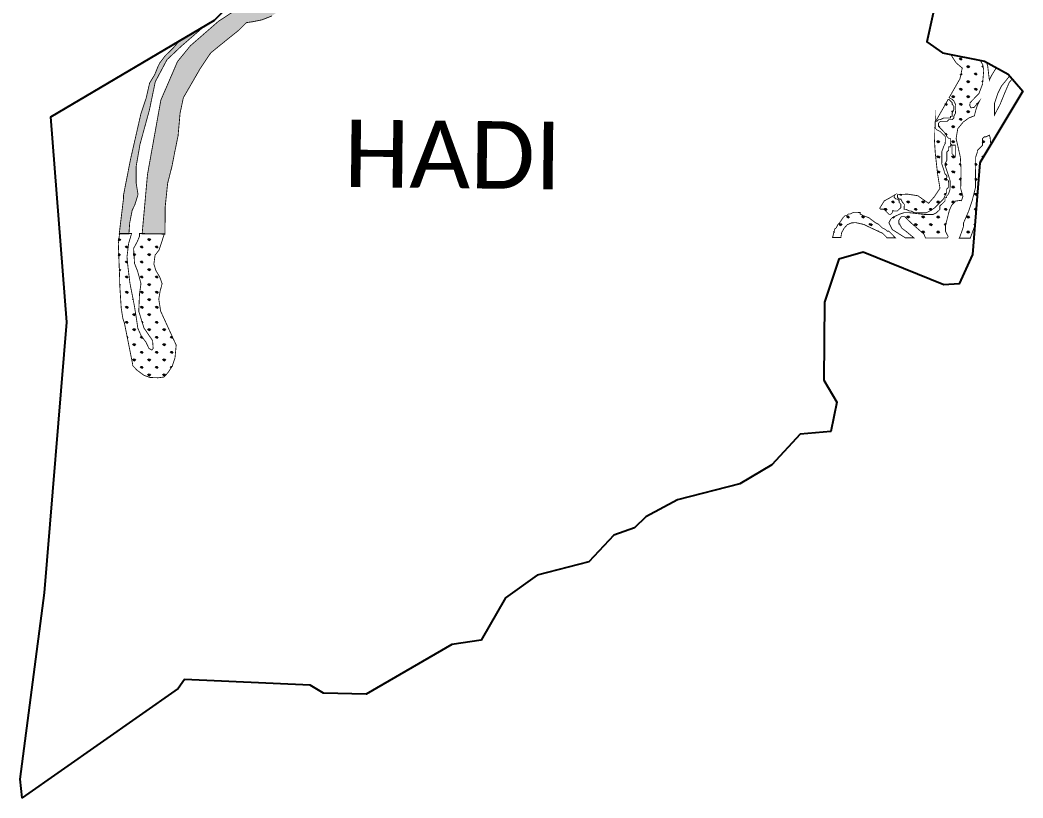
# Model space of a CAD drawing. Header units: metres. Extents: x 333687 to 338331, y 1782039 to 1791402.
# Drawn here: x 335517 to 337914, y 1782039 to 1783897 of the extents above; entities that cross this region are included whole.
import ezdxf

# ---------------------------------------------------------------- set-up
doc = ezdxf.new("R2010")
doc.units = ezdxf.units.M
doc.layers.add('MANGROOVES BUFFER ZONE', color=120, linetype='Continuous')
doc.layers.add('VILLAGE NAME', color=250, linetype='Continuous')
pattern_1 = [(90, (0, 0), (-17.96051224, 17.96051224), [4.7625, -31.15852448]), (45, (0, 0), (-17.96051224213831, 17.96051224213831), [4.7625, -20.6375]), (135, (0, 0), (-17.96051224213831, -17.9605122421383), [4.7625, -20.6375])]

msp = doc.modelspace()

# ---------------------------------------------------------------- hatches: boundary and pattern name
at = {"layer": 'MANGROOVES BUFFER ZONE'}
h = msp.add_hatch(dxfattribs=at)
h.set_pattern_fill('GRASS', color=256)
h.set_pattern_definition(pattern_1)
h.paths.add_polyline_path([(336350.2227643222, 1785020.425028708), (336445.7585584636, 1784992.858206436), (336455.8503375185, 1784995.547641926), (336456.5231424961, 1785008.32249667), (336457.8687524511, 1785035.889318942), (336475.3611645529, 1785045.974738196), (336496.2176015424, 1785045.974738196), (336518.4195745849, 1785035.216960069), (336541.9670836804, 1785021.09738758), (336547.3493756966, 1785001.598907945), (336548.0221806742, 1784979.410956653), (336570.3013814409, 1784967.057397617), (336643.6352025399, 1784926.043361728), (336693.421440641, 1784831.240399041), (336690.0574896554, 1784811.069560533), (336714.2778037285, 1784737.782154099), (336727.733533769, 1784701.474630318), (336721.0057056998, 1784690.044493319), (336701.4948786654, 1784690.044493319), (336505.713803344, 1784688.027416701), (336484.755307515, 1784699.490066778), (336455.8255064033, 1784733.780513941), (336418.8221933651, 1784781.518174721), (336398.6385613531, 1784817.15333963), (336375.1158833728, 1784896.710526004), (336360.3146172792, 1784920.243158874), (336349.5499593447, 1784925.62206602), (336308.5099642453, 1784933.018013618), (336284.9624551498, 1784943.103469038), (336264.7788231379, 1784953.861247165), (336235.1762170485, 1784946.465263401), (336188.7538560309, 1784939.069279637), (336159.1512499416, 1784939.74163851), (336148.3866659091, 1784946.465263401), (336151.7505429926, 1784963.274307546), (336169.915833974, 1784982.100428309), (336198.1729040103, 1784994.202924181), (336234.503412071, 1785002.94362569), (336282.9440402171, 1785025.131540815), (336314.5650612391, 1785027.820976306)], flags=16)
h.paths.add_polyline_path([(336227.8407656791, 1785047.500357403), (336231.2867480274, 1785037.599420028), (336228.7022427906, 1785024.685146024), (336213.1953591744, 1785014.353690655), (336189.0734088343, 1785011.340390193), (336173.1357497113, 1785015.214654311), (336149.0137993713, 1785057.401294778), (336149.0137993713, 1785071.607014265), (336152.0290062127, 1785084.521288269), (336163.2285042712, 1785095.2831893), (336181.7506686309, 1785102.170790046), (336192.0886156758, 1785100.018417073), (336201.9958611159, 1785091.408889016)], flags=16)
h.paths.add_polyline_path([(336498.3169393057, 1784644.269371091), (336503.3942372378, 1784638.394124148), (336510.0748418469, 1784624.507242584), (336518.6259832297, 1784606.080428706), (336513.0142990067, 1784592.193510976), (336499.6530897885, 1784575.903120943), (336492.4380249862, 1784567.357353236), (336478.0078953818, 1784566.556207857), (336471.5944469671, 1784567.357353236), (336466.7844530337, 1784571.36318863), (336464.3793821649, 1784577.238399407), (336467.3189132267, 1784586.852397118), (336479.0767418658, 1784599.671084844), (336482.8178893152, 1784617.296753342), (336491.3691046, 1784636.791797224)], flags=16)
h.paths.add_polyline_path([(336561.8960244796, 1784634.502487503), (336699.2294993632, 1784639.962506425), (336695.1722323028, 1784565.509982939), (336579.0579740165, 1784551.986232562)], flags=16)
h.paths.add_polyline_path([(336756.3069049152, 1784700.745418767), (336786.4915641683, 1784720.185418262), (336809.2977610131, 1784704.097122864), (336818.6885044774, 1784673.93160516), (336789.8453905624, 1784634.381236418), (336780.4546470981, 1784602.204645623), (336806.6146703371, 1784543.214241221), (336824.7254215476, 1784472.827985023), (336819.3593140975, 1784431.936912943), (336801.2484889848, 1784398.419654976), (336771.7346393518, 1784372.946508541), (336765.0269126615, 1784378.309285729), (336758.3192598734, 1784387.023767014), (336758.9899955913, 1784401.771359073), (336758.9899955913, 1784431.266579357), (336756.3069049152, 1784470.816948099), (336746.9161614509, 1784524.444575313), (336750.5916838102, 1784611.631846843), (336750.1717719163, 1784681.289976465)], flags=16)
h.paths.add_polyline_path([(336571.0314605681, 1784501.301773882), (336628.8029714545, 1784507.577304188), (336699.1334839545, 1784513.434468218), (336728.0192393977, 1784509.669171734), (336738.9036926826, 1784498.373209949), (336744.345919325, 1784425.576971599), (336743.0900265538, 1784390.015621142), (336727.6005838399, 1784379.138025634), (336705.8316033681, 1784376.209425536), (336670.6663840691, 1784379.556391909), (336658.9446196688, 1784390.433987418), (336652.6650819108, 1784410.51571333), (336645.1297252838, 1784436.454567107), (336639.2688430836, 1784453.189326646), (336630.8961753411, 1784459.883259394), (336548.0065873251, 1784462.39345705), (336544.6575645694, 1784466.1587897), (336542.9830162404, 1784473.271052558), (336544.6575645694, 1784483.730281791), (336554.286125083, 1784495.026243575)], flags=16)
h.paths.add_polyline_path([(336588.1510364317, 1784445.570995383), (336616.1995546614, 1784446.407727935), (336629.5957934886, 1784440.968930181), (336637.9684612311, 1784433.438301047), (336641.317557889, 1784397.458548148), (336635.4566756888, 1784386.162586363), (336623.7349112884, 1784381.142154885), (336554.2417099038, 1784386.58095264), (336549.218064917, 1784392.019750394), (336549.6367204748, 1784407.499411104), (336555.0789471172, 1784423.397438091), (336567.2193670754, 1784438.040366249)], flags=16)
h.paths.add_polyline_path([(336550.8789413522, 1784371.46208221), (336557.1584791102, 1784372.298814762), (336567.6243507394, 1784372.298814762), (336598.6032361671, 1784368.951848388), (336624.1398949524, 1784362.676318082), (336633.3498738105, 1784355.145688948), (336635.0244221394, 1784340.921127065), (336626.6516804948, 1784323.768001251), (336617.0231199811, 1784305.359776608), (336604.8827739251, 1784292.808715995), (336590.2305684246, 1784282.349486763), (336575.5783629241, 1784276.073920291), (336567.6243507394, 1784274.818821463), (336564.2752540815, 1784282.349486763), (336574.7411257107, 1784299.084246302), (336585.2069234378, 1784310.798574362), (336584.7883417822, 1784327.533333901), (336575.1597073664, 1784346.359924819), (336560.9261574236, 1784359.74775415), (336553.3908007967, 1784367.278383284)], flags=16)
h.paths.add_polyline_path([(336529.7990243262, 1784327.909964813), (336534.8151312959, 1784325.403528403), (336536.0691765138, 1784315.795461887), (336534.8151312959, 1784303.26324367), (336529.3810338876, 1784290.730989288), (336529.3810338876, 1784279.034237819), (336536.0691765138, 1784273.603613541), (336551.5353400572, 1784268.590704555), (336557.3874279042, 1784258.982638039), (336549.8633044007, 1784247.28588657), (336533.5610860779, 1784240.602044088), (336516.422886878, 1784239.766541174), (336504.7187111842, 1784242.272977584), (336495.9405424627, 1784247.703638027), (336491.7604902724, 1784254.805231967), (336494.6865711469, 1784269.84392276), (336521.4389199456, 1784321.643837622)], flags=16)
h.paths.add_polyline_path([(336196.2716239513, 1784053.792171059), (336201.6975182233, 1784049.621021674), (336202.9496419859, 1784042.530060488), (336190.8456557771, 1784035.021998829), (336178.7416695683, 1784035.021998829), (336156.2032201349, 1784029.18241139), (336146.1861561319, 1784017.503200347), (336131.1605231763, 1783997.064553897), (336123.6477066985, 1783983.299804327), (336107.3699499802, 1783962.026956933), (336096.1006883124, 1783952.016183943), (336085.2488997684, 1783951.181946834), (336071.4753905754, 1783953.267521526), (336063.1277756544, 1783958.690008492), (336061.8756518918, 1783972.037693756), (336068.136344607, 1783984.968242381), (336101.5266564866, 1784012.914914324), (336139.5081380972, 1784038.358911103), (336176.6548212647, 1784052.123696839)], flags=16)
h.paths.add_polyline_path([(336118.3501054319, 1784036.041980093), (336021.6017375804, 1783937.642896778), (336030.154050073, 1783944.935204525), (336043.4491168863, 1783952.242871341), (336052.7556858262, 1783952.242871341), (336054.0851851174, 1783944.935204525), (336054.0851851174, 1783938.291867767), (336040.7901183041, 1783926.998220596), (335990.9335253765, 1783894.445866868), (335923.7933677623, 1783835.984532336), (335893.1537670064, 1783798.499159931), (335853.2684926643, 1783706.156811553), (335821.3486114348, 1783528.525101865), (335808.5438400399, 1783386.406780216), (335863.2590417758, 1783386.129156278), (335863.6146370318, 1783450.373382587), (335869.5833123323, 1783507.789836061), (335879.9264948336, 1783548.216872989), (335886.1772364075, 1783580.569712848), (335894.496647954, 1783621.007909304), (335899.321033317, 1783675.286936457), (335907.1438219833, 1783712.027457421), (335948.0125074451, 1783782.648675527), (335972.5001832705, 1783818.94895529), (335996.1621748138, 1783838.328045056), (336039.5890174623, 1783873.231429854), (336057.9043362428, 1783891.347963744), (336072.7198034907, 1783893.453627942), (336094.8455556761, 1783897.946199657), (336118.7088594267, 1783907.20510539), (336134.9666696488, 1783919.260390995), (336159.3647152211, 1783939.367468922), (336171.5748996407, 1783951.445158319), (336181.7724749225, 1783965.5581999), (336185.8537542312, 1783971.608246512), (336203.8384696404, 1783982.391554833), (336216.2895850181, 1783985.609268259), (336240.732445713, 1784013.812947094), (336260.8990766541, 1784036.566052118), (336270.2187521299, 1784052.533421315), (336275.3383351221, 1784079.331778697), (336320.3201556025, 1784096.470474944), (336341.6084283731, 1784116.58189265), (336361.2896774742, 1784127.676868333), (336380.9898747267, 1784142.195137884), (336391.6658416689, 1784158.008216226), (336411.7532750836, 1784186.218009184), (336426.2127768572, 1784210.413088794), (336438.4407191733, 1784225.283932477), (336448.7329688129, 1784228.02793344), (336471.4076893867, 1784202.536590074), (336498.1412284095, 1784193.674460359), (336537.5581629925, 1784200.772208578), (336586.6833875002, 1784211.235120564), (336621.9468784938, 1784240.793336386), (336636.5155591348, 1784268.223646497), (336655.0855420802, 1784303.599886794), (336672.9689033288, 1784327.464764451), (336690.4598609295, 1784336.704538787), (336719.7172891017, 1784336.609593991), (336758.1677061431, 1784330.455933873), (336782.8620944679, 1784326.254499425), (336808.2358879191, 1784331.742202204), (336826.1682497282, 1784349.465378721), (336844.7748248053, 1784375.939696503), (336858.9907973085, 1784400.562267178), (336866.923397237, 1784420.529529139), (336870.5956250001, 1784457.677694677), (336866.8841126307, 1784518.424605368), (336852.1760225744, 1784544.71699966), (336831.5993591978, 1784589.655877429), (336846.2069760585, 1784623.994203106), (336871.7832257475, 1784672.237618942), (336867.9484722441, 1784710.718961439), (336844.4434152869, 1784749.826276267), (336793.3965125061, 1784771.758105078), (336752.9262806362, 1784772.081982742), (336744.1421587938, 1784791.958736675), (336727.3159991705, 1784861.92446796), (336690.5852051089, 1784937.453632678), (336636.4421718297, 1784970.180244362), (336619.2580959802, 1784991.872885922), (336601.3841586778, 1784997.013030089), (336589.5056047491, 1785031.759374309), (336561.033060267, 1785067.100185493), (336535.4473000669, 1785078.802026589), (336512.348443034, 1785085.463882918), (336481.7004794443, 1785092.960040992), (336453.5188423879, 1785088.302599768), (336432.8291446287, 1785079.509870583), (336412.113962863, 1785058.877365976), (336359.9488823936, 1785075.864842269), (336351.289640933, 1785225.585428833), (336335.6779481483, 1785258.90431709), (336316.0034737706, 1785216.34189523), (336328.7495984076, 1785031.67367381), (336326.5719025351, 1785025.330575597), (336314.5650612387, 1785027.820976306), (336282.9440402171, 1785025.131540815), (336234.5034120698, 1785002.94362569), (336198.1729040112, 1784994.202924181), (336197.9805056055, 1784994.120519993), (336179.3125532607, 1785013.713143445), (336189.0734088332, 1785011.340390193), (336213.1953591747, 1785014.353690655), (336228.7022427905, 1785024.685146024), (336231.2867480275, 1785037.599420028), (336227.8407656787, 1785047.500357403), (336201.9958611157, 1785091.408889016), (336192.088615675, 1785100.018417074), (336181.7506686314, 1785102.170790047), (336163.2285042712, 1785095.2831893), (336152.0290062128, 1785084.521288269), (336149.0137993713, 1785071.607014265), (336149.0137993712, 1785057.401294778), (336166.0131479863, 1785027.67130205), (336044.844452097, 1785154.841791284), (336017.9442337237, 1785134.624967323), (336052.575568719, 1785085.618414071), (336060.7480437479, 1785078.629871866), (336072.4065943194, 1785073.831307302), (336085.0020899173, 1785067.13387851), (336099.0997197139, 1785046.541557039), (336112.8008314689, 1785005.237011742), (336104.1361419873, 1784980.352242148), (336096.116995485, 1784957.988695912), (336095.0198144734, 1784954.666899672), (336132.2716417147, 1784894.945861924), (336140.3220781864, 1784886.804453355), (336148.3277838681, 1784870.566443403), (336172.3897160357, 1784829.949014465), (336192.4711607576, 1784801.498891192), (336208.4824877884, 1784769.022871757), (336216.4433783476, 1784744.68826089), (336236.2559318673, 1784667.658447794), (336236.2335243061, 1784663.610147336), (336244.1944148653, 1784639.27553647), (336267.9201492813, 1784537.933601133), (336283.7298925933, 1784469.022877112), (336303.6544843862, 1784412.234650637), (336315.6181851532, 1784379.780950695), (336323.467037906, 1784335.20483754), (336327.3354032129, 1784302.796030052), (336326.9544746713, 1784233.974922272), (336322.727588384, 1784201.610922438), (336322.6267543583, 1784183.393570379), (336340.9943838342, 1784207.477944815), (336344.8191145908, 1784228.288158963), (336348.6437714454, 1784264.387476083), (336340.5493452165, 1784319.733124699), (336330.3501124668, 1784371.970971549), (336298.4614179356, 1784475.333806614), (336279.7628491952, 1784529.695166108), (336258.0812949413, 1784643.773971606), (336245.7573020961, 1784733.809952924), (336209.1112319469, 1784816.129810586), (336160.7675633933, 1784887.272149544), (336144.0331654233, 1784913.286879224), (336139.5175975697, 1784922.577843776), (336141.3769751219, 1784927.886987044), (336150.8559577275, 1784927.244645807), (336210.9140743708, 1784851.713692353), (336277.7202682665, 1784745.835487918), (336316.8592789152, 1784662.886344882), (336343.8480406228, 1784568.185659151), (336353.9701934525, 1784484.562095791), (336352.6205927824, 1784425.216362147), (336349.2465172051, 1784400.93853243), (336349.9213175402, 1784390.148422055), (336360.718344607, 1784385.427732944), (336375.5641736841, 1784402.287300748), (336392.4344037662, 1784456.237997286), (336398.5076806836, 1784518.955651724), (336391.0848030962, 1784620.787551206), (336371.4940139588, 1784658.076109185), (336356.6481848818, 1784691.795280959), (336349.2252333921, 1784732.258294322), (336316.8343738979, 1784809.812364087), (336256.0727089917, 1784908.46561295), (336241.9016802497, 1784923.302064443), (336252.0238330794, 1784928.022753555), (336309.3827483825, 1784922.627680285), (336353.2454352786, 1784907.116844632), (336364.0423884434, 1784872.723288699), (336384.9614944378, 1784802.587408515), (336396.4333218397, 1784771.565773376), (336425.0174087945, 1784748.276102524), (336455.8542543313, 1784718.725223034), (336485.8461768334, 1784676.931885925), (336491.3376961955, 1784660.467827595), (336490.0704224965, 1784645.270260328), (336475.2856365776, 1784615.719380837), (336470.2165417818, 1784605.165505638), (336463.0353980566, 1784588.701483474), (336451.2075841018, 1784578.147608275), (336457.5438786944, 1784565.482950802), (336474.4407874449, 1784554.084748228), (336488.5176105406, 1784536.712582293), (336490.5862385617, 1784544.797981295), (336490.6534612455, 1784556.942882668), (336494.7234946038, 1784560.968779298), (336502.8188305306, 1784560.923971178), (336506.8889482216, 1784564.949867342), (336506.9785784667, 1784581.143069172), (336511.048611825, 1784585.168965803), (336519.1439477518, 1784585.124157682), (336519.076725068, 1784572.979256309), (336523.0795357426, 1784564.860251567), (336518.987094823, 1784556.786054478), (336514.916977132, 1784552.760158315), (336506.8217255378, 1784552.804965969), (336502.7516078468, 1784548.779069805), (336498.6815744885, 1784544.753173174), (336490.4966083165, 1784528.604779464), (336490.451793194, 1784520.508178549), (336486.3593522743, 1784512.433981461), (336486.3145371518, 1784504.337380545), (336494.3649736235, 1784496.195971976), (336502.437901989, 1784492.102863398), (336506.4856121187, 1784492.080459104), (336510.5780530384, 1784500.154656192), (336518.740611649, 1784512.254749445), (336522.8106450074, 1784516.280646075), (336526.8583551371, 1784516.258241781), (336530.7939431278, 1784495.994335666), (336534.7071235573, 1784471.682129093), (336534.5950857509, 1784451.440626805), (336526.2309429547, 1784402.905744635), (336517.9339389764, 1784366.515848637), (336505.6117167624, 1784334.196656924), (336497.3819354679, 1784309.951662299), (336481.0568182467, 1784285.751475794), (336460.6840752283, 1784261.573693117), (336440.3337397713, 1784241.444210897), (336424.0535220052, 1784225.340624842), (336383.4200737749, 1784197.226561775), (336379.3723636452, 1784197.248966069), (336371.2322125959, 1784189.197173274), (336363.0921458791, 1784181.145380013), (336359.0220281881, 1784177.119483849), (336322.3466598424, 1784132.789814658), (336310.1363906353, 1784120.712041368), (336297.9486137889, 1784112.6826524), (336281.7356187066, 1784108.723967717), (336220.8862803868, 1784084.770225177), (336192.4854241255, 1784072.782151993), (336160.0145345058, 1784056.768182179), (336119.4259013981, 1784036.750720028)])
h.paths.add_polyline_path([(335957.1501713654, 1783882.679147999), (335897.7516687471, 1783847.674833111), (335883.5188794247, 1783831.586745057), (335863.1685439677, 1783811.457262838), (335850.9359519986, 1783795.331272955), (335846.8434267464, 1783787.257076333), (335838.6360530133, 1783767.060382166), (335826.381053483, 1783746.886091825), (335818.0840495048, 1783710.496195827), (335805.7394197294, 1783674.128703656), (335780.8484921273, 1783564.959015196), (335764.1872610202, 1783480.034237494), (335764.1424458977, 1783471.937636579), (335753.828638304, 1783386.684404154), (335777.0572202192, 1783386.566542752), (335778.8208925873, 1783412.417538188), (335784.8036393974, 1783442.976901738), (335791.4512097551, 1783456.927905312), (335798.7635297583, 1783480.843895939), (335794.1102083373, 1783509.410233147), (335794.1102083373, 1783546.612933454), (335803.4167772772, 1783600.423957573), (335826.0184130305, 1783682.801318898), (335839.9834765405, 1783750.078616024), (335867.9540280247, 1783802.767848549), (335902.5212313002, 1783835.320166111)])
h = msp.add_hatch(dxfattribs=at)
h.set_pattern_fill('GRASS', color=256)
h.set_pattern_definition(pattern_1)
h.paths.add_polyline_path([(337817.2754220358, 1783744.600831509), (337820.016673687, 1783777.779396515), (337817.5799727072, 1783791.47694998), (337811.0091017312, 1783801.458359494), (337740.8949930462, 1783815.435089784), (337754.4751801782, 1783794.832139152), (337768.6702695825, 1783782.821597286), (337763.222557375, 1783757.33059293), (337737.241898333, 1783711.768056547), (337744.8147672417, 1783707.928486407), (337748.8399854776, 1783703.857782123), (337752.8427961521, 1783695.73877738), (337752.7307583458, 1783675.497275092), (337748.6383174261, 1783667.423078004), (337748.6159098648, 1783663.374777546), (337744.5458765065, 1783659.348880916), (337736.4505405797, 1783659.393689036), (337732.3804228887, 1783655.367792872), (337716.1898353677, 1783655.457408647), (337712.1197176767, 1783651.431512483), (337712.0749025542, 1783643.334911568), (337716.1002051226, 1783639.264206817), (337720.1254233585, 1783635.193502532), (337724.1507259269, 1783631.122797781), (337728.1759441627, 1783627.052093496), (337732.1787548373, 1783618.933088754), (337736.2040574057, 1783614.862384002), (337740.2516832028, 1783614.839980175), (337740.184460519, 1783602.695078803), (337744.2097630874, 1783598.624374051), (337752.3050146817, 1783598.579566397), (337752.1481617527, 1783570.241463194), (337744.097725281, 1783578.382871763), (337744.2097630874, 1783598.624374051), (337740.1620529577, 1783598.646778345), (337740.1396453964, 1783594.598477887), (337736.0920195993, 1783594.620881714), (337736.0472044768, 1783586.524280799), (337731.9770867858, 1783582.498384635), (337731.8650489795, 1783562.256882347), (337727.7726080598, 1783554.182685259), (337727.7502004986, 1783550.134384801), (337731.7306031451, 1783537.966995268), (337735.7110905909, 1783525.799689602), (337739.6914937042, 1783513.632384402), (337739.5794558979, 1783493.390882114), (337735.4646074169, 1783481.268384568), (337731.394489726, 1783477.242488404), (337731.3720821647, 1783473.194187946), (337727.3244563676, 1783473.216591773), (337727.2796412451, 1783465.119990858), (337719.1394901957, 1783457.068198063), (337715.0694568373, 1783453.042301433), (337715.0246417148, 1783444.945700518), (337706.8844906655, 1783436.893907723), (337698.7667471774, 1783432.890415386), (337678.5284495267, 1783433.002435455), (337642.1219719162, 1783437.252371756), (337629.9789258597, 1783437.31958417), (337617.8135565746, 1783433.33849566), (337601.578153931, 1783425.33151052), (337597.5080362401, 1783421.305614356), (337593.4155953204, 1783413.231417268), (337597.4184059949, 1783405.112412525), (337601.4213010021, 1783396.993407316), (337632.7771872882, 1783377.150653397), (337653.2604354371, 1783377.046721769), (337635.299855529, 1783392.004388645), (337624.575252548, 1783399.966222924), (337617.2211778421, 1783412.521406441), (337617.2211778421, 1783419.258340356), (337623.0431875227, 1783427.832606733), (337631.6228551271, 1783427.832606733), (337638.6704577062, 1783420.17702467), (337648.4758660133, 1783410.990290028), (337664.7160065481, 1783396.903990099), (337677.2791466811, 1783385.879922995), (337680.8233781439, 1783376.906867899), (337733.1711110288, 1783376.641256455), (337735.0263222558, 1783380.301464778), (337728.7919602097, 1783392.59978664), (337728.7919602097, 1783407.298518668), (337737.9844981654, 1783443.126736756), (337743.5000357193, 1783455.069488174), (337752.3861754504, 1783464.868654914), (337764.0300470074, 1783466.706023542), (337766.8269088755, 1783465.681150171), (337767.7786441077, 1783468.944251179), (337770.2547871579, 1783476.238986335), (337764.9974997711, 1783494.794176197), (337765.8350325931, 1783540.930739691), (337764.1138520211, 1783570.171678052), (337753.9847523913, 1783614.607435077), (337758.0008157585, 1783637.923760142), (337771.0050037942, 1783653.786525448), (337784.3917092468, 1783663.533504901), (337797.5969342486, 1783668.665621492), (337801.3475046965, 1783683.32502775), (337805.46243751, 1783695.447524829), (337809.8200750292, 1783704.04488335), (337797.1729345609, 1783688.89735821), (337789.5583548521, 1783687.679799509), (337786.5124786274, 1783693.46322142), (337787.4262045438, 1783699.855422681), (337795.345408826, 1783708.378369751), (337808.4424918372, 1783721.771551623)])
h = msp.add_hatch(dxfattribs=at)
h.set_pattern_fill('GRASS', color=256)
h.set_pattern_definition(pattern_1)
h.paths.add_polyline_path([(337748.7727627938, 1783691.71288075), (337744.7475445579, 1783695.783585034), (337744.7699521192, 1783699.831885492), (337740.7446495508, 1783703.902590243), (337736.7194313149, 1783707.973294528), (337735.0832142289, 1783707.982351078), (337723.4140673184, 1783687.518053778), (337705.1851546664, 1783655.518320148), (337708.0944994409, 1783655.502216768), (337712.1645327993, 1783659.528113399), (337716.212242929, 1783659.505709105), (337724.329986417, 1783663.509201442), (337732.4252380112, 1783663.464393788), (337740.520573938, 1783663.419585667), (337740.5429814993, 1783667.467886125), (337744.590691629, 1783667.445481831), (337744.6355067515, 1783675.542082746), (337748.7279476712, 1783683.616279834)])
h = msp.add_hatch(dxfattribs=at)
h.set_pattern_fill('GRASS', color=256)
h.set_pattern_definition(pattern_1)
h.paths.add_polyline_path([(337719.1843053183, 1783465.164798979), (337723.2544230092, 1783469.190695143), (337727.3468639289, 1783477.264892231), (337731.4393048486, 1783485.339089319), (337731.484119971, 1783493.435690234), (337735.5542376621, 1783497.461586398), (337735.5990527846, 1783505.558187314), (337735.6438679071, 1783513.654788229), (337731.6185653387, 1783517.72549298), (337731.6633804612, 1783525.822093896), (337727.6381622254, 1783529.89279818), (337723.6577591121, 1783542.06010338), (337719.677272133, 1783554.227493379), (337719.7669023781, 1783570.42069521), (337719.7893099394, 1783574.468995668), (337719.8341250619, 1783582.565596583), (337723.9490578754, 1783594.688093662), (337728.0414987951, 1783602.76229075), (337728.0639063563, 1783606.810591208), (337728.0863139176, 1783610.858891665), (337728.1311290401, 1783618.955492581), (337724.1059108043, 1783623.026196865), (337720.0806082359, 1783627.096901617), (337716.0553900001, 1783631.167605901), (337707.9824616346, 1783635.26071448), (337703.9572433987, 1783639.331418764), (337704.0020585212, 1783647.42801968), (337704.0244660825, 1783651.476320137), (337704.0356698629, 1783653.500470314), (337701.8423579422, 1783616.212364372), (337704.2815282235, 1783578.634576006), (337709.8326578252, 1783529.399920869), (337715.4687834088, 1783495.507922092), (337701.5899303939, 1783474.950856124), (337688.2697335958, 1783459.681421439), (337662.4282695782, 1783477.812979766), (337637.5664851015, 1783481.654111866), (337614.0257382784, 1783480.299466887), (337614.0124139514, 1783477.892204521), (337613.9900063901, 1783473.843904064), (337618.015224626, 1783469.773199779), (337622.0629347557, 1783469.750795485), (337626.0657454302, 1783461.631790743), (337630.0909636661, 1783457.561086458), (337630.0685561048, 1783453.512786001), (337630.0461485435, 1783449.464485543), (337630.0237409823, 1783445.416185085), (337634.071451112, 1783445.393780792), (337642.1443794775, 1783441.300672213), (337646.1920052746, 1783441.278268386), (337654.2649336401, 1783437.185159808), (337662.3602695669, 1783437.140351687), (337666.407895364, 1783437.11794786), (337674.5032312908, 1783437.073139739), (337682.5985672176, 1783437.028331619), (337690.7162263732, 1783441.031824422), (337702.9040875522, 1783449.061212923), (337706.9741209105, 1783453.087109554)])
h = msp.add_hatch(dxfattribs=at)
h.set_pattern_fill('GRASS', color=256)
h.set_pattern_definition(pattern_1)
h.paths.add_polyline_path([(337810.5549821529, 1783556.310708467), (337836.8641943268, 1783599.902469748), (337835.1775002542, 1783617.566107052), (337833.39265064, 1783622.421288863), (337825.274907164, 1783618.417796532), (337821.2272813669, 1783618.440200359), (337817.1572480085, 1783614.414303728), (337817.0676177634, 1783598.221101898), (337808.9274667141, 1783590.169309103), (337804.8574333557, 1783586.143412473), (337804.8350257945, 1783582.095112015), (337800.7200929809, 1783569.972614936), (337800.3167564113, 1783497.103122366), (337792.0421599943, 1783464.761526825), (337783.8124630324, 1783440.516531734), (337771.5125640471, 1783412.245640945), (337771.4677489245, 1783404.149040029), (337763.2380519627, 1783379.904044938), (337761.5113913318, 1783376.497458388), (337787.8933558108, 1783376.36359678), (337798.9563552024, 1783407.163246136)])
h = msp.add_hatch(dxfattribs=at)
h.set_pattern_fill('GRASS', color=256)
h.set_pattern_definition(pattern_1)
h.paths.add_polyline_path([(337621.9957120719, 1783457.605894112), (337617.9704095034, 1783461.676598864), (337617.9928170647, 1783465.724899321), (337613.9675988289, 1783469.795603606), (337609.9198886992, 1783469.8180079), (337605.8946704633, 1783473.888712184), (337605.9170780246, 1783477.937012642), (337607.9520946823, 1783479.949960936), (337594.0992676792, 1783471.842301953), (337582.4171182814, 1783465.558044848), (337571.3439068756, 1783447.765193373), (337573.3565581599, 1783445.729840997), (337581.4518940866, 1783445.685032876), (337585.4771123225, 1783441.614328592), (337589.5023305583, 1783437.543624307), (337593.5276331267, 1783433.472919556), (337597.5752589239, 1783433.450515729), (337601.6453766148, 1783437.476411893), (337601.6677841761, 1783441.52471235), (337605.7154099732, 1783441.502308523), (337609.7630357703, 1783441.479904696), (337613.8107459, 1783441.457500403), (337617.8807792584, 1783445.483397033), (337621.9508969493, 1783449.509293197), (337621.9733045106, 1783453.557593655)])
h = msp.add_hatch(dxfattribs=at)
h.set_pattern_fill('GRASS', color=256)
h.set_pattern_definition(pattern_1)
h.paths.add_polyline_path([(337569.1071799787, 1783409.317541172), (337561.0343359457, 1783413.410649284), (337544.910886776, 1783425.645166898), (337532.7903326133, 1783429.760679304), (337524.7174042478, 1783433.853787882), (337524.7398118091, 1783437.90208834), (337516.6444758823, 1783437.94689646), (337508.5492242881, 1783437.991704114), (337500.4314808, 1783433.988211778), (337496.3837706703, 1783434.010616071), (337492.3137373119, 1783429.984719441), (337488.2661115148, 1783430.007123268), (337484.1959938239, 1783425.981227104), (337476.0334352133, 1783413.881133852), (337471.9634018549, 1783409.855237221), (337467.8709609352, 1783401.781040133), (337463.8008432442, 1783397.755143969), (337459.663587202, 1783381.584345965), (337458.7551294246, 1783378.033638153), (337478.9889462939, 1783377.930972135), (337478.9889462939, 1783381.111531158), (337480.5279581193, 1783389.724531136), (337486.3762030555, 1783400.183145549), (337493.763459817, 1783408.488519009), (337504.5364686921, 1783413.102627431), (337514.6939467393, 1783413.410253948), (337533.7776194711, 1783409.103735877), (337549.4754661872, 1783401.413579284), (337578.7166169662, 1783387.878880533), (337588.866053602, 1783377.373457691), (337608.845844692, 1783377.272080594), (337601.3540783183, 1783384.848505943), (337593.303557514, 1783392.989914979), (337589.2558473843, 1783393.012319273), (337585.2306291485, 1783397.083023558), (337577.157700783, 1783401.176132136), (337573.1324825471, 1783405.246836421)])
h = msp.add_hatch(dxfattribs=at)
h.set_pattern_fill('GRASS', color=256)
h.set_pattern_definition(pattern_1)
h.paths.add_polyline_path([(335889.9564623671, 1783120.861754373), (335852.894968248, 1783201.856150018), (335848.3657465287, 1783230.516438026), (335851.4262961229, 1783249.24697101), (335856.3349554035, 1783267.69826915), (335850.6492294198, 1783283.594358958), (335841.523080838, 1783298.990257321), (335836.6260038992, 1783314.3516061), (335839.4438394274, 1783335.725716563), (335849.0606793038, 1783348.062832091), (335857.7480150184, 1783374.80622798), (335861.5428632509, 1783387.080439667), (335802.287754478, 1783387.431261238), (335802.291219282, 1783380.971896038), (335797.0044120484, 1783368.203546942), (335788.1931161047, 1783351.912869616), (335790.3967374023, 1783316.057888281), (335797.8863500797, 1783297.125501078), (335805.8165980144, 1783267.626201775), (335802.2920351358, 1783243.410394819), (335800.5297907808, 1783201.583055597), (335812.8656496031, 1783161.957153372), (335833.5722432802, 1783131.577272011), (335834.8939265464, 1783113.085193985), (335831.8099989252, 1783109.122592874), (335824.7609473366, 1783113.085193985), (335818.1524568367, 1783127.174398019), (335806.2571591032, 1783143.46503905), (335798.3269111685, 1783161.076571314), (335795.2429835472, 1783182.210359217), (335789.9561763136, 1783215.231950454), (335779.3841935541, 1783269.075980809), (335774.978508498, 1783305.179591099), (335772.3351419655, 1783332.037144229), (335776.3001917643, 1783363.737880528), (335783.3416009151, 1783387.543432483), (335754.711097219, 1783387.712940201), (335751.7108949221, 1783363.448016357), (335755.0315561412, 1783274.355633679), (335754.9654823272, 1783266.259336684), (335758.5505238204, 1783209.552225628), (335762.3997762405, 1783185.230303242), (335766.3482237111, 1783173.052825659), (335785.7928759128, 1783075.732103334), (335786.2409840625, 1783071.374690005), (335797.0302128821, 1783060.519164248), (335813.3210277429, 1783048.498921431), (335827.2911654721, 1783043.63002274), (335846.2411938804, 1783042.851355874), (335860.8705450441, 1783044.676780041), (335870.4744510114, 1783055.429050341), (335880.3771184736, 1783070.40546609), (335887.1511325585, 1783090.690644301)])

# ---------------------------------------------------------------- linework, layer by layer
at = {"color": 3}
msp.add_lwpolyline([(337714.3300469352, 1783983.26087221), (337683.899540058, 1783845.166363283), (337721.3593687704, 1783819.329372356), (337821.6480248836, 1783799.337568654), (337878.5388431614, 1783768.59980797), (337913.7460426241, 1783727.288084936), (337810.5549821529, 1783556.310708467), (337793.5436386035, 1783337.560788149), (337761.2565635682, 1783266.979242929), (337724.5515276361, 1783264.704202497), (337531.8446380687, 1783342.806639711), (337473.8553818749, 1783326.193035325), (337439.0846293384, 1783223.540250804), (337437.4966909798, 1783037.098511706), (337469.1977977863, 1782984.414528284), (337454.2423082467, 1782914.480208295), (337381.0325804433, 1782908.26979137), (337313.8495720469, 1782834.515683005), (337237.4658866553, 1782789.599893583), (337088.2895171263, 1782751.639698619), (337012.6856274719, 1782711.034406336), (336985.4252267476, 1782684.235969486), (336936.3073696657, 1782667.00476355), (336876.4674147464, 1782602.935170325), (336752.3677744147, 1782571.541663259), (336677.4089312209, 1782517.100737632), (336618.7940979352, 1782416.39580425), (336548.5411021496, 1782405.297247385), (336343.6736144869, 1782286.643939383), (336242.072322474, 1782289.168089069), (336210.3403642026, 1782308.657603427), (335909.7533842248, 1782322.288033472), (335894.9349567972, 1782300.267113229), (335521.5936890836, 1782039.132579845), (335516.7958342544, 1782084.315853184), (335575.1480749425, 1782529.450817057), (335628.7960327869, 1783175.985111778), (335590.0937872074, 1783666.368017479), (335981.9018132444, 1783897.26561446), (336229.7842928474, 1784149.377451637)], dxfattribs=at)
at = {"layer": 'MANGROOVES BUFFER ZONE', "const_width": 2}
for points in [[(336040.7901183041, 1783926.998220596), (335990.9335253765, 1783894.445866868), (335923.7933677623, 1783835.984532336), (335893.1537670064, 1783798.499159931), (335853.2684926643, 1783706.156811553), (335821.3486114348, 1783528.525101865), (335808.5438400399, 1783386.406780216), (335863.2590417758, 1783386.129156278), (335863.6146370318, 1783450.373382587), (335869.5833123323, 1783507.789836061), (335879.9264948336, 1783548.216872989), (335886.1772364075, 1783580.569712848), (335894.496647954, 1783621.007909304), (335899.321033317, 1783675.286936457), (335907.1438219833, 1783712.027457421), (335948.0125074451, 1783782.648675527), (335972.5001832705, 1783818.94895529), (335996.1621748138, 1783838.328045056), (336039.5890174623, 1783873.231429854), (336057.9043362428, 1783891.347963744), (336072.7198034907, 1783893.453627942), (336094.8455556761, 1783897.946199657), (336118.7088594267, 1783907.20510539)], [(335897.7516687478, 1783847.674833111), (335883.5188794247, 1783831.586745057), (335863.1685439677, 1783811.457262838), (335850.9359519986, 1783795.331272955), (335846.8434267464, 1783787.257076333), (335838.6360530133, 1783767.060382166), (335826.381053483, 1783746.886091825), (335818.0840495048, 1783710.496195827), (335805.7394197294, 1783674.128703656), (335780.8484921273, 1783564.959015196), (335764.1872610202, 1783480.034237494), (335764.1424458977, 1783471.937636579), (335753.828638304, 1783386.684404154), (335777.0572202192, 1783386.566542752), (335778.8208925873, 1783412.417538188), (335784.8036393974, 1783442.976901738), (335791.4512097551, 1783456.927905312), (335798.7635297583, 1783480.843895939), (335794.1102083373, 1783509.410233147), (335794.1102083373, 1783546.612933454), (335803.4167772772, 1783600.423957573), (335826.0184130305, 1783682.801318898), (335839.9834765405, 1783750.078616024), (335867.9540280247, 1783802.767848549), (335902.5212313002, 1783835.320166111), (335957.6958213922, 1783883.152183531)], [(337740.8949930462, 1783815.435089784), (337754.4751801782, 1783794.832139152), (337768.6702695825, 1783782.821597286), (337763.222557375, 1783757.33059293), (337737.241898333, 1783711.768056547), (337744.8147672417, 1783707.928486407), (337748.8399854776, 1783703.857782123), (337752.8427961521, 1783695.73877738), (337752.7307583458, 1783675.497275092), (337748.6383174261, 1783667.423078004), (337748.6159098648, 1783663.374777546), (337744.5458765065, 1783659.348880916), (337736.4505405797, 1783659.393689036), (337732.3804228887, 1783655.367792872), (337716.1898353677, 1783655.457408647), (337712.1197176767, 1783651.431512483), (337712.0749025542, 1783643.334911568), (337716.1002051226, 1783639.264206817), (337720.1254233585, 1783635.193502532), (337724.1507259269, 1783631.122797781), (337728.1759441627, 1783627.052093496), (337732.1787548373, 1783618.933088754), (337736.2040574057, 1783614.862384002), (337740.2516832028, 1783614.839980175), (337740.184460519, 1783602.695078803), (337744.2097630874, 1783598.624374051), (337752.3050146817, 1783598.579566397), (337752.1481617527, 1783570.241463194), (337744.097725281, 1783578.382871763), (337744.2097630874, 1783598.624374051), (337740.1620529577, 1783598.646778345), (337740.1396453964, 1783594.598477887), (337736.0920195993, 1783594.620881714), (337736.0472044768, 1783586.524280799), (337731.9770867858, 1783582.498384635), (337731.8650489795, 1783562.256882347), (337727.7726080598, 1783554.182685259), (337727.7502004986, 1783550.134384801), (337731.7306031451, 1783537.966995268), (337735.7110905909, 1783525.799689602), (337739.6914937042, 1783513.632384402), (337739.5794558979, 1783493.390882114), (337735.4646074169, 1783481.268384568), (337731.394489726, 1783477.242488404), (337731.3720821647, 1783473.194187946), (337727.3244563676, 1783473.216591773), (337727.2796412451, 1783465.119990858), (337719.1394901957, 1783457.068198063), (337715.0694568373, 1783453.042301433), (337715.0246417148, 1783444.945700518), (337706.8844906655, 1783436.893907723), (337698.7667471774, 1783432.890415386), (337678.5284495267, 1783433.002435455), (337642.1219719162, 1783437.252371756), (337629.9789258597, 1783437.31958417), (337617.8135565746, 1783433.33849566), (337601.578153931, 1783425.33151052), (337597.5080362401, 1783421.305614356), (337593.4155953204, 1783413.231417268), (337597.4184059949, 1783405.112412525), (337601.4213010021, 1783396.993407316), (337632.7771872882, 1783377.150653397), (337653.2604354371, 1783377.046721769), (337635.299855529, 1783392.004388645), (337624.575252548, 1783399.966222924), (337617.2211778421, 1783412.521406441), (337617.2211778421, 1783419.258340356), (337623.0431875227, 1783427.832606733), (337631.6228551271, 1783427.832606733), (337638.6704577062, 1783420.17702467), (337648.4758660133, 1783410.990290028), (337664.7160065481, 1783396.903990099), (337677.2791466811, 1783385.879922995), (337680.8233781439, 1783376.906867899), (337733.1711110288, 1783376.641256455), (337735.0263222558, 1783380.301464778), (337728.7919602097, 1783392.59978664), (337728.7919602097, 1783407.298518668), (337737.9844981654, 1783443.126736756), (337743.5000357193, 1783455.069488174), (337752.3861754504, 1783464.868654914), (337764.0300470074, 1783466.706023542), (337766.8269088755, 1783465.681150171), (337767.7786441077, 1783468.944251179), (337770.2547871579, 1783476.238986335), (337764.9974997711, 1783494.794176197), (337765.8350325931, 1783540.930739691), (337764.1138520211, 1783570.171678052), (337753.9847523913, 1783614.607435077), (337758.0008157585, 1783637.923760142), (337771.0050037942, 1783653.786525448), (337784.3917092468, 1783663.533504901), (337797.5969342486, 1783668.665621492), (337801.3475046965, 1783683.32502775), (337805.46243751, 1783695.447524829), (337809.8200750292, 1783704.04488335), (337797.1729345609, 1783688.89735821), (337789.5583548521, 1783687.679799509), (337786.5124786274, 1783693.46322142), (337787.4262045438, 1783699.855422681), (337795.345408826, 1783708.378369751), (337808.4424918372, 1783721.771551623), (337817.2754220358, 1783744.600831509), (337820.016673687, 1783777.779396515), (337817.5799727072, 1783791.47694998), (337811.0091017313, 1783801.458359494)], [(337826.7527219323, 1783796.579532103), (337829.4587052284, 1783788.128681636), (337831.8954062082, 1783767.430111394), (337833.5211810268, 1783753.890431959), (337838.2246254263, 1783764.089400592), (337850.2492757417, 1783783.884487986)], [(337882.1377429381, 1783764.376900353), (337878.6788131664, 1783759.817059998), (337862.3761035064, 1783739.665173951), (337854.1911373346, 1783723.516780241), (337850.0762888537, 1783711.394282695), (337845.9613560401, 1783699.271785616), (337845.8041090881, 1783670.862495557), (337858.940410967, 1783695.730018481), (337871.4828937012, 1783726.259494593), (337881.0441225371, 1783748.631810954), (337888.4808714392, 1783756.933946303)], [(337836.8641943268, 1783599.902469748), (337835.1775002542, 1783617.566107052), (337833.39265064, 1783622.421288863), (337825.274907164, 1783618.417796532), (337821.2272813669, 1783618.440200359), (337817.1572480085, 1783614.414303728), (337817.0676177634, 1783598.221101898), (337808.9274667141, 1783590.169309103), (337804.8574333557, 1783586.143412473), (337804.8350257945, 1783582.095112015), (337800.7200929809, 1783569.972614936), (337800.3167564113, 1783497.103122366), (337792.0421599943, 1783464.761526825), (337783.8124630324, 1783440.516531734), (337771.5125640471, 1783412.245640945), (337771.4677489245, 1783404.149040029), (337763.2380519627, 1783379.904044938), (337761.5113913318, 1783376.497458388), (337787.8933558108, 1783376.36359678), (337798.9563552024, 1783407.163246136)]]:
    msp.add_lwpolyline(points, dxfattribs=at)
for points in [[(337719.1843053183, 1783465.164798979), (337723.2544230092, 1783469.190695143), (337727.3468639289, 1783477.264892231), (337731.4393048486, 1783485.339089319), (337731.484119971, 1783493.435690234), (337735.5542376621, 1783497.461586398), (337735.5990527846, 1783505.558187314), (337735.6438679071, 1783513.654788229), (337731.6185653387, 1783517.72549298), (337731.6633804612, 1783525.822093896), (337727.6381622254, 1783529.89279818), (337723.6577591121, 1783542.06010338), (337719.677272133, 1783554.227493379), (337719.7669023781, 1783570.42069521), (337719.7893099394, 1783574.468995668), (337719.8341250619, 1783582.565596583), (337723.9490578754, 1783594.688093662), (337728.0414987951, 1783602.76229075), (337728.0639063563, 1783606.810591208), (337728.0863139176, 1783610.858891665), (337728.1311290401, 1783618.955492581), (337724.1059108043, 1783623.026196865), (337720.0806082359, 1783627.096901617), (337716.0553900001, 1783631.167605901), (337707.9824616346, 1783635.26071448), (337703.9572433987, 1783639.331418764), (337704.0020585212, 1783647.42801968), (337704.0244660825, 1783651.476320137), (337704.0356698629, 1783653.500470314), (337701.8423579422, 1783616.212364372), (337704.2815282235, 1783578.634576006), (337709.8326578252, 1783529.399920869), (337715.4687834088, 1783495.507922092), (337701.5899303939, 1783474.950856124), (337688.2697335958, 1783459.681421439), (337662.4282695782, 1783477.812979766), (337637.5664851015, 1783481.654111866), (337614.0257382784, 1783480.299466887), (337614.0124139514, 1783477.892204521), (337613.9900063901, 1783473.843904064), (337618.015224626, 1783469.773199779), (337622.0629347557, 1783469.750795485), (337626.0657454302, 1783461.631790743), (337630.0909636661, 1783457.561086458), (337630.0685561048, 1783453.512786001), (337630.0461485435, 1783449.464485543), (337630.0237409823, 1783445.416185085), (337634.071451112, 1783445.393780792), (337642.1443794775, 1783441.300672213), (337646.1920052746, 1783441.278268386), (337654.2649336401, 1783437.185159808), (337662.3602695669, 1783437.140351687), (337666.407895364, 1783437.11794786), (337674.5032312908, 1783437.073139739), (337682.5985672176, 1783437.028331619), (337690.7162263732, 1783441.031824422), (337702.9040875522, 1783449.061212923), (337706.9741209105, 1783453.087109554), (337719.1843053183, 1783465.164798979)], [(337748.7727627938, 1783691.71288075), (337744.7475445579, 1783695.783585034), (337744.7699521192, 1783699.831885492), (337740.7446495508, 1783703.902590243), (337736.7194313149, 1783707.973294528), (337735.0832142289, 1783707.982351078), (337723.4140673184, 1783687.518053778), (337705.1851546664, 1783655.518320148), (337708.0944994409, 1783655.502216768), (337712.1645327993, 1783659.528113399), (337716.212242929, 1783659.505709105), (337724.329986417, 1783663.509201442), (337732.4252380112, 1783663.464393788), (337740.520573938, 1783663.419585667), (337740.5429814993, 1783667.467886125), (337744.590691629, 1783667.445481831), (337744.6355067515, 1783675.542082746), (337748.7279476712, 1783683.616279834), (337748.7727627938, 1783691.71288075)], [(337621.9957120719, 1783457.605894112), (337617.9704095034, 1783461.676598864), (337617.9928170647, 1783465.724899321), (337613.9675988289, 1783469.795603606), (337609.9198886992, 1783469.8180079), (337605.8946704633, 1783473.888712184), (337605.9170780246, 1783477.937012642), (337607.9520946823, 1783479.949960936), (337594.0992676792, 1783471.842301953), (337582.4171182814, 1783465.558044848), (337571.3439068756, 1783447.765193373), (337573.3565581599, 1783445.729840997), (337581.4518940866, 1783445.685032876), (337585.4771123225, 1783441.614328592), (337589.5023305583, 1783437.543624307), (337593.5276331267, 1783433.472919556), (337597.5752589239, 1783433.450515729), (337601.6453766148, 1783437.476411893), (337601.6677841761, 1783441.52471235), (337605.7154099732, 1783441.502308523), (337609.7630357703, 1783441.479904696), (337613.8107459, 1783441.457500403), (337617.8807792584, 1783445.483397033), (337621.9508969493, 1783449.509293197), (337621.9733045106, 1783453.557593655), (337621.9957120719, 1783457.605894112)], [(337569.1071799787, 1783409.317541172), (337561.0343359457, 1783413.410649284), (337544.910886776, 1783425.645166898), (337532.7903326133, 1783429.760679304), (337524.7174042478, 1783433.853787882), (337524.7398118091, 1783437.90208834), (337516.6444758823, 1783437.94689646), (337508.5492242881, 1783437.991704114), (337500.4314808, 1783433.988211778), (337496.3837706703, 1783434.010616071), (337492.3137373119, 1783429.984719441), (337488.2661115148, 1783430.007123268), (337484.1959938239, 1783425.981227104), (337476.0334352133, 1783413.881133852), (337471.9634018549, 1783409.855237221), (337467.8709609352, 1783401.781040133), (337463.8008432442, 1783397.755143969), (337459.663587202, 1783381.584345965), (337458.7551294246, 1783378.033638153), (337478.9889462939, 1783377.930972135), (337478.9889462939, 1783381.111531158), (337480.5279581193, 1783389.724531136), (337486.3762030555, 1783400.183145549), (337493.763459817, 1783408.488519009), (337504.5364686921, 1783413.102627431), (337514.6939467393, 1783413.410253948), (337533.7776194711, 1783409.103735877), (337549.4754661872, 1783401.413579284), (337578.7166169662, 1783387.878880533), (337588.866053602, 1783377.373457691), (337608.845844692, 1783377.272080594), (337601.3540783183, 1783384.848505943), (337593.303557514, 1783392.989914979), (337589.2558473843, 1783393.012319273), (337585.2306291485, 1783397.083023558), (337577.157700783, 1783401.176132136), (337573.1324825471, 1783405.246836421), (337569.1071799787, 1783409.317541172)], [(335889.9564623671, 1783120.861754373), (335852.894968248, 1783201.856150018), (335848.3657465287, 1783230.516438026), (335851.4262961229, 1783249.24697101), (335856.3349554035, 1783267.69826915), (335850.6492294198, 1783283.594358958), (335841.523080838, 1783298.990257321), (335836.6260038992, 1783314.3516061), (335839.4438394274, 1783335.725716563), (335849.0606793038, 1783348.062832091), (335857.7480150184, 1783374.80622798), (335861.5428632509, 1783387.080439667), (335802.287754478, 1783387.431261238), (335802.291219282, 1783380.971896038), (335797.0044120484, 1783368.203546942), (335788.1931161047, 1783351.912869616), (335790.3967374023, 1783316.057888281), (335797.8863500797, 1783297.125501078), (335805.8165980144, 1783267.626201775), (335802.2920351358, 1783243.410394819), (335800.5297907808, 1783201.583055597), (335812.8656496031, 1783161.957153372), (335833.5722432802, 1783131.577272011), (335834.8939265464, 1783113.085193985), (335831.8099989252, 1783109.122592874), (335824.7609473366, 1783113.085193985), (335818.1524568367, 1783127.174398019), (335806.2571591032, 1783143.46503905), (335798.3269111685, 1783161.076571314), (335795.2429835472, 1783182.210359217), (335789.9561763136, 1783215.231950454), (335779.3841935541, 1783269.075980809), (335774.978508498, 1783305.179591099), (335772.3351419655, 1783332.037144229), (335776.3001917643, 1783363.737880528), (335783.3416009151, 1783387.543432483), (335754.711097219, 1783387.712940201), (335751.7108949221, 1783363.448016357), (335755.0315561412, 1783274.355633679), (335754.9654823272, 1783266.259336684), (335758.5505238204, 1783209.552225628), (335762.3997762405, 1783185.230303242), (335766.3482237111, 1783173.052825659), (335785.7928759128, 1783075.732103334), (335786.2409840625, 1783071.374690005), (335797.0302128821, 1783060.519164248), (335813.3210277429, 1783048.498921431), (335827.2911654721, 1783043.63002274), (335846.2411938804, 1783042.851355874), (335860.8705450441, 1783044.676780041), (335870.4744510114, 1783055.429050341), (335880.3771184736, 1783070.40546609), (335887.1511325585, 1783090.690644301), (335889.9564623671, 1783120.861754373)]]:
    msp.add_lwpolyline(points, close=True, dxfattribs=at)

# ---------------------------------------------------------------- texts
at = {"layer": 'VILLAGE NAME', "insert": (336292.1786081791, 1783659.769138336), "char_height": 161.1085249327823, "attachment_point": 1, "rotation": 359.37415311197776}
msp.add_mtext_dynamic_manual_height_columns('{\\fCalibri|b0|i0|c0|p34;HADI}', width=1589.78577884433, gutter_width=805.5426246639116, heights=[0], dxfattribs=at)

doc.saveas('drawing.dxf')
